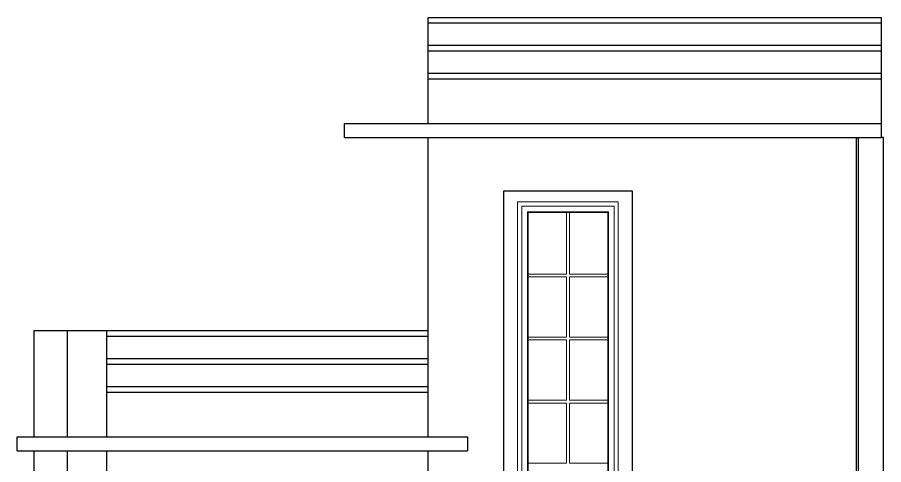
# Model space of a CAD drawing. Header units: inches. Extents: x -5096374 to -5070857, y -3259973 to -3243900.
# Drawn here: x -5074444.9 to -5074134.9, y -3259188 to -3259028.1 of the extents above; entities that cross this region are included whole.
import ezdxf

# ---------------------------------------------------------------- set-up
doc = ezdxf.new("R2010")
doc.units = ezdxf.units.IN
doc.header["$LTSCALE"] = 2
doc.header["$MEASUREMENT"] = 0
doc.layers.get('0').update_dxf_attribs({"linetype": 'CONTINUOUS'})
doc.layers.add('window', color=4, linetype='CONTINUOUS', lineweight=13)

msp = doc.modelspace()

# ---------------------------------------------------------------- linework, layer by layer
at = {"ltscale": 0.5}
for p, q in [((-5074297.86, -3259028.1), (-5074135.74, -3259028.1)), ((-5074297.86, -3259066.1), (-5074297.86, -3259028.1)), ((-5074135.74, -3259071.1), (-5074135.74, -3259028.1)), ((-5074297.86, -3259030.1), (-5074135.74, -3259030.1)), ((-5074297.86, -3259038.1), (-5074135.74, -3259038.1)), ((-5074297.86, -3259040.1), (-5074135.74, -3259040.1)), ((-5074297.86, -3259048.1), (-5074135.74, -3259048.1)), ((-5074297.86, -3259050.1), (-5074135.74, -3259050.1)), ((-5074327.86, -3259066.1), (-5074135.74, -3259066.1)), ((-5074327.86, -3259071.1), (-5074327.86, -3259066.1)), ((-5074327.86, -3259071.1), (-5074135.74, -3259071.1)), ((-5074297.86, -3259178.1), (-5074297.86, -3259071.1)), ((-5074144.76, -3259071.1), (-5074144.76, -3259295.1)), ((-5074143.93, -3259295.1), (-5074143.93, -3259071.1)), ((-5074134.91, -3259071.1), (-5074135.74, -3259071.1)), ((-5074134.91, -3259295.1), (-5074134.91, -3259071.1)), ((-5074270.86, -3259094.1), (-5074270.86, -3259090.1)), ((-5074270.86, -3259090.1), (-5074224.86, -3259090.1)), ((-5074224.86, -3259090.1), (-5074224.86, -3259375.1)), ((-5074270.86, -3259375.1), (-5074270.86, -3259094.1)), ((-5074438.86, -3259178.1), (-5074438.86, -3259140.1)), ((-5074438.86, -3259140.1), (-5074426.86, -3259140.1)), ((-5074426.86, -3259178.1), (-5074426.86, -3259140.1)), ((-5074426.86, -3259140.1), (-5074297.86, -3259140.1)), ((-5074412.86, -3259178.1), (-5074412.86, -3259140.1)), ((-5074412.86, -3259142.1), (-5074297.86, -3259142.1)), ((-5074412.86, -3259150.1), (-5074297.86, -3259150.1)), ((-5074412.86, -3259152.1), (-5074297.86, -3259152.1)), ((-5074412.86, -3259160.1), (-5074297.86, -3259160.1)), ((-5074412.86, -3259162.1), (-5074297.86, -3259162.1)), ((-5074444.86, -3259178.1), (-5074283.86, -3259178.1)), ((-5074444.86, -3259183.1), (-5074444.86, -3259178.1)), ((-5074283.86, -3259178.1), (-5074283.86, -3259183.1)), ((-5074444.86, -3259183.1), (-5074283.86, -3259183.1)), ((-5074438.86, -3259290.1), (-5074438.86, -3259183.1)), ((-5074426.86, -3259290.1), (-5074426.86, -3259183.1)), ((-5074412.86, -3259290.1), (-5074412.86, -3259183.1)), ((-5074297.86, -3259290.1), (-5074297.86, -3259183.1))]:
    msp.add_line(p, q, dxfattribs=at)
at = {"layer": 'window'}
for p, q in [((-5074265.86, -3259372.1), (-5074265.86, -3259094.1)), ((-5074229.86, -3259094.1), (-5074265.86, -3259094.1)), ((-5074229.86, -3259372.1), (-5074229.86, -3259094.1)), ((-5074264.36, -3259095.6), (-5074231.36, -3259095.6)), ((-5074264.36, -3259095.6), (-5074264.36, -3259370.1)), ((-5074233.36, -3259097.6), (-5074262.36, -3259097.6)), ((-5074262.36, -3259097.6), (-5074262.36, -3259368.6)), ((-5074262.11, -3259097.85), (-5074262.36, -3259097.6)), ((-5074262.11, -3259097.85), (-5074262.11, -3259368.35)), ((-5074262.11, -3259097.85), (-5074233.61, -3259097.85)), ((-5074248.36, -3259097.85), (-5074248.36, -3259119.89)), ((-5074247.36, -3259097.85), (-5074247.36, -3259119.89)), ((-5074233.61, -3259097.85), (-5074233.36, -3259097.6)), ((-5074233.61, -3259368.35), (-5074233.61, -3259097.85)), ((-5074233.36, -3259368.6), (-5074233.36, -3259097.6)), ((-5074231.36, -3259370.1), (-5074231.36, -3259095.6)), ((-5074262.11, -3259119.89), (-5074248.36, -3259119.89)), ((-5074247.36, -3259119.89), (-5074233.61, -3259119.89)), ((-5074262.11, -3259120.89), (-5074248.36, -3259120.89)), ((-5074248.36, -3259120.89), (-5074248.36, -3259142.43)), ((-5074247.36, -3259120.89), (-5074247.36, -3259142.43)), ((-5074247.36, -3259120.89), (-5074233.61, -3259120.89)), ((-5074262.11, -3259142.43), (-5074248.36, -3259142.43)), ((-5074262.11, -3259143.43), (-5074248.36, -3259143.43)), ((-5074248.36, -3259143.43), (-5074248.36, -3259164.97)), ((-5074247.36, -3259142.43), (-5074233.61, -3259142.43)), ((-5074247.36, -3259143.43), (-5074247.36, -3259164.97)), ((-5074247.36, -3259143.43), (-5074233.61, -3259143.43)), ((-5074262.11, -3259164.97), (-5074248.36, -3259164.97)), ((-5074262.11, -3259165.97), (-5074248.36, -3259165.97)), ((-5074248.36, -3259165.97), (-5074248.36, -3259187.51)), ((-5074247.36, -3259164.97), (-5074233.61, -3259164.97)), ((-5074247.36, -3259165.97), (-5074247.36, -3259187.51)), ((-5074247.36, -3259165.97), (-5074233.61, -3259165.97)), ((-5074262.11, -3259187.51), (-5074248.36, -3259187.51)), ((-5074247.36, -3259187.51), (-5074233.61, -3259187.51))]:
    msp.add_line(p, q, dxfattribs=at)

doc.saveas('drawing.dxf')
